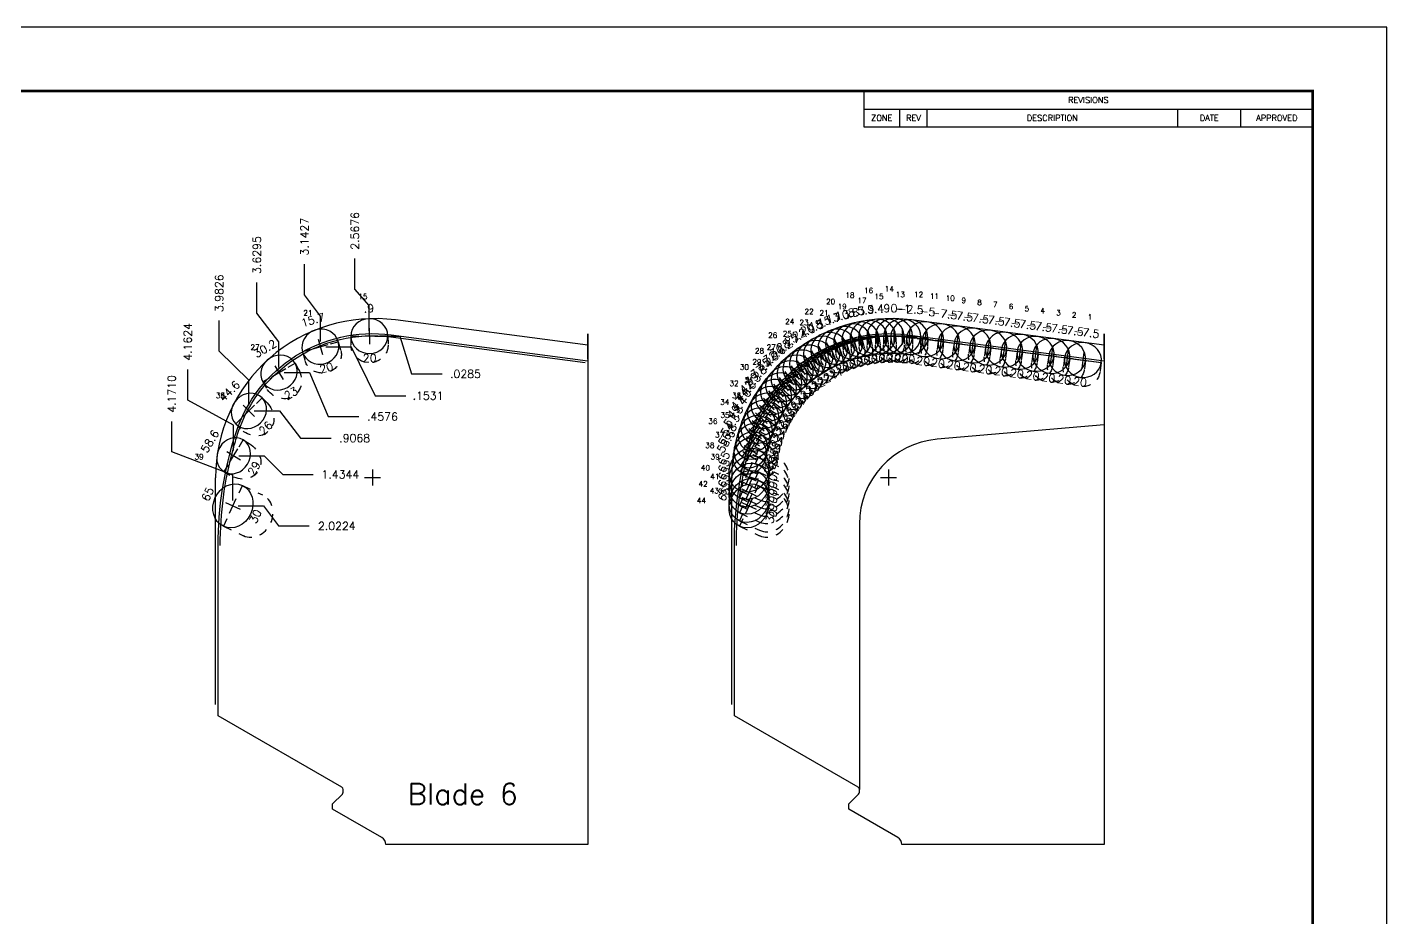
# Model space of a CAD drawing. Extents: x 72.5 to 140.5, y -17.7 to 26.
# Drawn here: x 124.52 to 140.5, y 15.5 to 25.96 of the extents above; entities that cross this region are included whole.
import ezdxf
from ezdxf.enums import TextEntityAlignment as Align

# ---------------------------------------------------------------- set-up
doc = ezdxf.new("R2010")
doc.units = 0
doc.header["$MEASUREMENT"] = 0
doc.header["$PDMODE"] = 3
doc.linetypes.add('CENTER2', pattern=[1.125, 0.75, -0.125, 0.125, -0.125])
doc.linetypes.add('HIDDEN2', pattern=[0.1875, 0.125, -0.0625])
doc.layers.get('0').update_dxf_attribs({"linetype": 'CONTINUOUS'})
doc.layers.get('Defpoints').update_dxf_attribs({"color": 10, "linetype": 'CONTINUOUS'})
for name, color, linetype, true_color in [('Blade1', 30, 'CONTINUOUS', 0xff7f00), ('Blade2', 7, 'CONTINUOUS', 0xcccc00), ('Blade3', 7, 'CONTINUOUS', 0x00cc00), ('Blade4', 7, 'CONTINUOUS', 0x00cccc), ('Blade5', 7, 'CONTINUOUS', 0x0066cc)]:
    doc.layers.add(name, color=color, linetype=linetype, true_color=true_color)
for name, color, linetype in [('Blade6', 6, 'CONTINUOUS'), ('CLine', 5, 'CENTER2'), ('Dims', 4, 'CONTINUOUS'), ('Title Block', 7, 'CONTINUOUS')]:
    doc.layers.add(name, color=color, linetype=linetype)
doc.styles.add('RomanD', font='romand.shx', dxfattribs={"width": 0.9})
doc.styles.add('RomanS', font='romans')
doc.dimstyles.get("Standard").update_dxf_attribs({"dimtxt": 0.094, "dimasz": 0.18, "dimexe": 0.0625, "dimexo": 0.0625, "dimgap": 0.09, "dimtad": 0, "dimtih": 1, "dimtoh": 1, "dimdec": 4, "dimzin": 4, "dimdsep": 46, "dimtxsty": 'RomanS', "dimcen": 0.09, "dimazin": 1, "dimtfac": 1, "dimtdec": 4, "dimtofl": 0, "dimtmove": 0, "dimatfit": 1, "dimfxl": 1, "dimtolj": 1, "dimtzin": 0, "dimarcsym": 0})

# ---------------------------------------------------------------- blocks, each defined once
blk = doc.blocks.new('CMark')
at = {"layer": 'CLine'}
for p, q in [((-0.094, 0), (0.094, 0)), ((0, 0.094), (0, -0.094))]:
    blk.add_line(p, q, dxfattribs=at)
blk = doc.blocks.new('1108@20')
for p, q in [((-0.124, 0), (-0.218, 0)), ((0.124, 0), (0.218, 0))]:
    blk.add_line(p, q)
at = {"color": 8, "linetype": 'HIDDEN2', "ltscale": 0.5}
blk.add_line((-0.218, 0), (-0.218, -0.108), dxfattribs=at)
at = {"color": 8, "linetype": 'HIDDEN2', "ltscale": 0.5, "flags": 128}
blk.add_lwpolyline([(0.218, 0), (0.218, -0.108)], dxfattribs=at)
at = {"extrusion": (0, 0, -1)}
blk.add_ellipse((0, 0), major_axis=(0.218, 0), ratio=0.939153, dxfattribs=at)
at = {"color": 8, "linetype": 'HIDDEN2', "ltscale": 0.5, "extrusion": (0, 0, -1)}
blk.add_ellipse((0, -0.108), major_axis=(0.218, 0), ratio=0.939153, start_param=0, end_param=3.141593, dxfattribs=at)
at = {"layer": 'CLine'}
blk.add_blockref('CMark', (0, 0), dxfattribs=at)
at = {"style": 'RomanS'}
blk.add_text('20', height=0.094, dxfattribs=at).set_placement((0, -0.258), align=Align.MIDDLE_CENTER)
blk.add_attdef('ANG', text='', height=0.094, dxfattribs=at).set_placement((0, 0.251), align=Align.BOTTOM_CENTER)
blk = doc.blocks.new('1313@30')
for p, q in [((-0.17, 0), (-0.265, 0)), ((0.171, 0), (0.264, 0))]:
    blk.add_line(p, q)
at = {"color": 8, "linetype": 'HIDDEN2', "ltscale": 0.5}
blk.add_line((-0.265, 0), (-0.265, -0.26), dxfattribs=at)
at = {"color": 8, "linetype": 'HIDDEN2', "ltscale": 0.5, "flags": 128}
blk.add_lwpolyline([(0.264, 0), (0.264, -0.26)], dxfattribs=at)
blk.add_ellipse((0, 0), major_axis=(0.264, 0), ratio=0.866025)
at = {"color": 8, "linetype": 'HIDDEN2', "ltscale": 0.5}
blk.add_ellipse((0, -0.26), major_axis=(0.264, 0), ratio=0.866025, start_param=3.141593, end_param=6.283185, dxfattribs=at)
blk.add_blockref('CMark', (0, 0))
at = {"style": 'RomanS'}
blk.add_text('30', height=0.094, dxfattribs=at).set_placement((0, -0.292), align=Align.MIDDLE_CENTER)
blk.add_attdef('ANG', text='', height=0.094, dxfattribs=at).set_placement((0, 0.251), align=Align.BOTTOM_CENTER)
blk = doc.blocks.new('*D89')
at = {"layer": 'Defpoints', "color": 0, "transparency": 16777216}
for p in [(128.372, 23.242), (128.541, 22.329), (131.109, 22.358)]:
    blk.add_point(p, dxfattribs=at)
at = {"layer": 'Dims', "color": 0, "lineweight": -2, "transparency": 16777216}
for p, q in [((128.372, 22.882), (128.372, 23.242)), ((128.541, 22.689), (128.372, 22.882)), ((128.541, 22.392), (128.541, 22.689))]:
    blk.add_line(p, q, dxfattribs=at)
at = {"layer": 'Dims', "color": 0, "transparency": 16777216, "insert": (128.372, 23.565), "char_height": 0.094, "attachment_point": 5, "rotation": 90, "style": 'RomanS'}
blk.add_mtext('\\A1;2.5676', dxfattribs=at)
blk = doc.blocks.new('*D90')
at = {"layer": 'Defpoints', "color": 0, "transparency": 16777216}
for p in [(128.541, 22.329), (131.109, 22.358), (129.395, 21.885)]:
    blk.add_point(p, dxfattribs=at)
at = {"layer": 'Dims', "color": 0, "lineweight": -2, "transparency": 16777216}
for p, q in [((128.604, 22.329), (128.901, 22.329)), ((128.901, 22.329), (129.035, 21.885)), ((129.035, 21.885), (129.395, 21.885))]:
    blk.add_line(p, q, dxfattribs=at)
at = {"layer": 'Dims', "color": 0, "transparency": 16777216, "insert": (129.671, 21.885), "char_height": 0.094, "attachment_point": 5, "style": 'RomanS'}
blk.add_mtext('\\A1;.0285', dxfattribs=at)
blk = doc.blocks.new('*D125')
at = {"layer": 'Defpoints', "color": 0, "transparency": 16777216}
for p in [(131.109, 22.358), (126.219, 21.328), (126.938, 20.335)]:
    blk.add_point(p, dxfattribs=at)
at = {"layer": 'Dims', "color": 0, "lineweight": -2, "transparency": 16777216}
for p, q in [((126.219, 20.968), (126.219, 21.328)), ((126.938, 20.695), (126.219, 20.968)), ((126.938, 20.398), (126.938, 20.695))]:
    blk.add_line(p, q, dxfattribs=at)
at = {"layer": 'Dims', "color": 0, "transparency": 16777216, "insert": (126.219, 21.65), "char_height": 0.094, "attachment_point": 5, "rotation": 90, "style": 'RomanS'}
blk.add_mtext('\\A1;4.1710', dxfattribs=at)
blk = doc.blocks.new('*D126')
at = {"layer": 'Defpoints', "color": 0, "transparency": 16777216}
for p in [(131.109, 22.358), (126.938, 20.335), (127.834, 20.099)]:
    blk.add_point(p, dxfattribs=at)
at = {"layer": 'Dims', "color": 0, "lineweight": -2, "transparency": 16777216}
for p, q in [((127, 20.335), (127.298, 20.335)), ((127.298, 20.335), (127.474, 20.099)), ((127.474, 20.099), (127.834, 20.099))]:
    blk.add_line(p, q, dxfattribs=at)
at = {"layer": 'Dims', "color": 0, "transparency": 16777216, "insert": (128.159, 20.099), "char_height": 0.094, "attachment_point": 5, "style": 'RomanS'}
blk.add_mtext('\\A1;2.0224', dxfattribs=at)
blk = doc.blocks.new('1108@23')
for p, q in [((-0.124, 0), (-0.218, 0)), ((0.124, 0), (0.218, 0))]:
    blk.add_line(p, q)
at = {"color": 8, "linetype": 'HIDDEN2', "ltscale": 0.5, "flags": 128}
for points in [[(-0.218, 0), (-0.218, -0.082)], [(0.218, 0), (0.218, -0.082)]]:
    blk.add_lwpolyline(points, dxfattribs=at)
at = {"extrusion": (0, 0, -1)}
blk.add_ellipse((0, 0), major_axis=(0.218, 0), ratio=0.920611, dxfattribs=at)
at = {"color": 8, "linetype": 'HIDDEN2', "ltscale": 0.5, "extrusion": (0, 0, -1)}
blk.add_ellipse((0, -0.082), major_axis=(0, -0.242), ratio=0.900462, start_param=-1.570796, end_param=1.570796, dxfattribs=at)
at = {"layer": 'CLine'}
blk.add_blockref('CMark', (0, 0), dxfattribs=at)
at = {"style": 'RomanS'}
blk.add_text('23', height=0.094, dxfattribs=at).set_placement((0, -0.281), align=Align.MIDDLE_CENTER)
blk.add_attdef('ANG', text='', height=0.094, dxfattribs=at).set_placement((0, 0.251), align=Align.BOTTOM_CENTER)
blk = doc.blocks.new('1108@26')
for p, q in [((-0.124, 0), (-0.218, 0)), ((0.124, 0), (0.218, 0))]:
    blk.add_line(p, q)
at = {"color": 8, "linetype": 'HIDDEN2', "ltscale": 0.5, "flags": 128}
for points in [[(-0.218, 0), (-0.218, -0.082)], [(0.218, 0), (0.218, -0.082)]]:
    blk.add_lwpolyline(points, dxfattribs=at)
at = {"extrusion": (0, 0, -1)}
blk.add_ellipse((0, 0), major_axis=(0.218, 0), ratio=0.898897, dxfattribs=at)
at = {"color": 8, "linetype": 'HIDDEN2', "ltscale": 0.5, "extrusion": (0, 0, -1)}
blk.add_ellipse((0, -0.082), major_axis=(0, -0.252), ratio=0.863811, start_param=-1.570796, end_param=1.570796, dxfattribs=at)
at = {"layer": 'CLine'}
blk.add_blockref('CMark', (0, 0), dxfattribs=at)
at = {"style": 'RomanS'}
blk.add_text('26', height=0.094, dxfattribs=at).set_placement((0, -0.281), align=Align.MIDDLE_CENTER)
blk.add_attdef('ANG', text='', height=0.094, dxfattribs=at).set_placement((0, 0.251), align=Align.BOTTOM_CENTER)
blk = doc.blocks.new('1108@29')
for p, q in [((-0.124, 0), (-0.218, 0)), ((0.124, 0), (0.218, 0))]:
    blk.add_line(p, q)
at = {"color": 8, "linetype": 'HIDDEN2', "ltscale": 0.5, "flags": 128}
for points in [[(-0.218, 0), (-0.218, -0.082)], [(0.218, 0), (0.218, -0.082)]]:
    blk.add_lwpolyline(points, dxfattribs=at)
at = {"extrusion": (0, 0, -1)}
blk.add_ellipse((0, 0), major_axis=(0.218, 0), ratio=0.87472, dxfattribs=at)
at = {"color": 8, "linetype": 'HIDDEN2', "ltscale": 0.5, "extrusion": (0, 0, -1)}
blk.add_ellipse((0, -0.082), major_axis=(0, -0.261), ratio=0.83293, start_param=-1.570796, end_param=1.570796, dxfattribs=at)
at = {"layer": 'CLine'}
blk.add_blockref('CMark', (0, 0), dxfattribs=at)
at = {"style": 'RomanS'}
blk.add_text('29', height=0.094, dxfattribs=at).set_placement((0, -0.281), align=Align.MIDDLE_CENTER)
blk.add_attdef('ANG', text='', height=0.094, dxfattribs=at).set_placement((0, 0.251), align=Align.BOTTOM_CENTER)
blk = doc.blocks.new('1108@22')
for p, q in [((-0.124, 0), (-0.218, 0)), ((0.124, 0), (0.218, 0))]:
    blk.add_line(p, q)
at = {"color": 8, "linetype": 'HIDDEN2', "ltscale": 0.5, "flags": 128}
for points in [[(-0.218, 0), (-0.218, -0.082)], [(0.218, 0), (0.218, -0.082)]]:
    blk.add_lwpolyline(points, dxfattribs=at)
at = {"extrusion": (0, 0, -1)}
blk.add_ellipse((0, 0), major_axis=(0.218, 0), ratio=0.92729, dxfattribs=at)
at = {"color": 8, "linetype": 'HIDDEN2', "ltscale": 0.5, "extrusion": (0, 0, -1)}
blk.add_ellipse((0, -0.082), major_axis=(0, -0.238), ratio=0.914141, start_param=-1.570796, end_param=1.570796, dxfattribs=at)
at = {"layer": 'CLine'}
blk.add_blockref('CMark', (0, 0), dxfattribs=at)
at = {"style": 'RomanS'}
blk.add_text('22', height=0.094, dxfattribs=at).set_placement((0, -0.281), align=Align.MIDDLE_CENTER)
blk.add_attdef('ANG', text='', height=0.094, dxfattribs=at).set_placement((0, 0.251), align=Align.BOTTOM_CENTER)
blk = doc.blocks.new('1108@25')
for p, q in [((-0.124, 0), (-0.218, 0)), ((0.124, 0), (0.218, 0))]:
    blk.add_line(p, q)
at = {"color": 8, "linetype": 'HIDDEN2', "ltscale": 0.5, "flags": 128}
for points in [[(-0.218, 0), (-0.218, -0.082)], [(0.218, 0), (0.218, -0.082)]]:
    blk.add_lwpolyline(points, dxfattribs=at)
at = {"extrusion": (0, 0, -1)}
blk.add_ellipse((0, 0), major_axis=(0.218, 0), ratio=0.906274, dxfattribs=at)
at = {"color": 8, "linetype": 'HIDDEN2', "ltscale": 0.5, "extrusion": (0, 0, -1)}
blk.add_ellipse((0, -0.082), major_axis=(0, -0.249), ratio=0.875339, start_param=-1.570796, end_param=1.570796, dxfattribs=at)
at = {"layer": 'CLine'}
blk.add_blockref('CMark', (0, 0), dxfattribs=at)
at = {"style": 'RomanS'}
blk.add_text('25', height=0.094, dxfattribs=at).set_placement((0, -0.281), align=Align.MIDDLE_CENTER)
blk.add_attdef('ANG', text='', height=0.094, dxfattribs=at).set_placement((0, 0.251), align=Align.BOTTOM_CENTER)
blk = doc.blocks.new('1108@28')
for p, q in [((-0.124, 0), (-0.218, 0)), ((0.124, 0), (0.218, 0))]:
    blk.add_line(p, q)
at = {"color": 8, "linetype": 'HIDDEN2', "ltscale": 0.5, "flags": 128}
for points in [[(-0.218, 0), (-0.218, -0.082)], [(0.218, 0), (0.218, -0.082)]]:
    blk.add_lwpolyline(points, dxfattribs=at)
at = {"extrusion": (0, 0, -1)}
blk.add_ellipse((0, 0), major_axis=(0.218, 0), ratio=0.883049, dxfattribs=at)
at = {"color": 8, "linetype": 'HIDDEN2', "ltscale": 0.5, "extrusion": (0, 0, -1)}
blk.add_ellipse((0, -0.082), major_axis=(0, -0.258), ratio=0.842638, start_param=-1.570796, end_param=1.570796, dxfattribs=at)
at = {"layer": 'CLine'}
blk.add_blockref('CMark', (0, 0), dxfattribs=at)
at = {"style": 'RomanS'}
blk.add_text('28', height=0.094, dxfattribs=at).set_placement((0, -0.281), align=Align.MIDDLE_CENTER)
blk.add_attdef('ANG', text='', height=0.094, dxfattribs=at).set_placement((0, 0.251), align=Align.BOTTOM_CENTER)
blk = doc.blocks.new('1108@21')
for p, q in [((-0.124, 0), (-0.218, 0)), ((0.124, 0), (0.218, 0))]:
    blk.add_line(p, q)
at = {"color": 8, "linetype": 'HIDDEN2', "ltscale": 0.5, "flags": 128}
for points in [[(-0.218, 0), (-0.218, -0.082)], [(0.218, 0), (0.218, -0.082)]]:
    blk.add_lwpolyline(points, dxfattribs=at)
at = {"extrusion": (0, 0, -1)}
blk.add_ellipse((0, 0), major_axis=(0.218, 0), ratio=0.933688, dxfattribs=at)
at = {"color": 8, "linetype": 'HIDDEN2', "ltscale": 0.5, "extrusion": (0, 0, -1)}
blk.add_ellipse((0, -0.082), major_axis=(0, -0.234), ratio=0.928628, start_param=-1.570796, end_param=1.570796, dxfattribs=at)
at = {"layer": 'CLine'}
blk.add_blockref('CMark', (0, 0), dxfattribs=at)
at = {"style": 'RomanS'}
blk.add_text('21', height=0.094, dxfattribs=at).set_placement((0, -0.281), align=Align.MIDDLE_CENTER)
blk.add_attdef('ANG', text='', height=0.094, dxfattribs=at).set_placement((0, 0.251), align=Align.BOTTOM_CENTER)
blk = doc.blocks.new('1108@24')
for p, q in [((-0.124, 0), (-0.218, 0)), ((0.124, 0), (0.218, 0))]:
    blk.add_line(p, q)
at = {"color": 8, "linetype": 'HIDDEN2', "ltscale": 0.5, "flags": 128}
for points in [[(-0.218, 0), (-0.218, -0.082)], [(0.218, 0), (0.218, -0.082)]]:
    blk.add_lwpolyline(points, dxfattribs=at)
at = {"extrusion": (0, 0, -1)}
blk.add_ellipse((0, 0), major_axis=(0.218, 0), ratio=0.91365, dxfattribs=at)
at = {"color": 8, "linetype": 'HIDDEN2', "ltscale": 0.5, "extrusion": (0, 0, -1)}
blk.add_ellipse((0, -0.082), major_axis=(0, -0.245), ratio=0.887543, start_param=-1.570796, end_param=1.570796, dxfattribs=at)
at = {"layer": 'CLine'}
blk.add_blockref('CMark', (0, 0), dxfattribs=at)
at = {"style": 'RomanS'}
blk.add_text('24', height=0.094, dxfattribs=at).set_placement((0, -0.281), align=Align.MIDDLE_CENTER)
blk.add_attdef('ANG', text='', height=0.094, dxfattribs=at).set_placement((0, 0.251), align=Align.BOTTOM_CENTER)
blk = doc.blocks.new('1108@27')
for p, q in [((-0.124, 0), (-0.218, 0)), ((0.124, 0), (0.218, 0))]:
    blk.add_line(p, q)
at = {"color": 8, "linetype": 'HIDDEN2', "ltscale": 0.5, "flags": 128}
for points in [[(-0.218, 0), (-0.218, -0.082)], [(0.218, 0), (0.218, -0.082)]]:
    blk.add_lwpolyline(points, dxfattribs=at)
at = {"extrusion": (0, 0, -1)}
blk.add_ellipse((0, 0), major_axis=(0.218, 0), ratio=0.891109, dxfattribs=at)
at = {"color": 8, "linetype": 'HIDDEN2', "ltscale": 0.5, "extrusion": (0, 0, -1)}
blk.add_ellipse((0, -0.082), major_axis=(0, -0.255), ratio=0.852922, start_param=-1.570796, end_param=1.570796, dxfattribs=at)
at = {"layer": 'CLine'}
blk.add_blockref('CMark', (0, 0), dxfattribs=at)
at = {"style": 'RomanS'}
blk.add_text('27', height=0.094, dxfattribs=at).set_placement((0, -0.281), align=Align.MIDDLE_CENTER)
blk.add_attdef('ANG', text='', height=0.094, dxfattribs=at).set_placement((0, 0.251), align=Align.BOTTOM_CENTER)
blk = doc.blocks.new('*D127')
at = {"layer": 'Defpoints', "color": 0, "transparency": 16777216}
for p in [(127.778, 23.174), (127.966, 22.204), (131.109, 22.358)]:
    blk.add_point(p, dxfattribs=at)
at = {"layer": 'Dims', "color": 0, "lineweight": -2, "transparency": 16777216}
for p, q in [((127.778, 22.814), (127.778, 23.174)), ((127.966, 22.564), (127.778, 22.814)), ((127.966, 22.267), (127.966, 22.564))]:
    blk.add_line(p, q, dxfattribs=at)
at = {"layer": 'Dims', "color": 0, "transparency": 16777216, "insert": (127.778, 23.497), "char_height": 0.094, "attachment_point": 5, "rotation": 90, "style": 'RomanS'}
blk.add_mtext('\\A1;3.1427', dxfattribs=at)
blk = doc.blocks.new('*D128')
at = {"layer": 'Defpoints', "color": 0, "transparency": 16777216}
for p in [(127.22, 22.958), (131.109, 22.358), (127.479, 21.9)]:
    blk.add_point(p, dxfattribs=at)
at = {"layer": 'Dims', "color": 0, "lineweight": -2, "transparency": 16777216}
for p, q in [((127.22, 22.598), (127.22, 22.958)), ((127.479, 22.26), (127.22, 22.598)), ((127.479, 21.962), (127.479, 22.26))]:
    blk.add_line(p, q, dxfattribs=at)
at = {"layer": 'Dims', "color": 0, "transparency": 16777216, "insert": (127.22, 23.281), "char_height": 0.094, "attachment_point": 5, "rotation": 90, "style": 'RomanS'}
blk.add_mtext('\\A1;3.6295', dxfattribs=at)
blk = doc.blocks.new('*D129')
at = {"layer": 'Defpoints', "color": 0, "transparency": 16777216}
for p in [(126.777, 22.511), (131.109, 22.358), (127.126, 21.451)]:
    blk.add_point(p, dxfattribs=at)
at = {"layer": 'Dims', "color": 0, "lineweight": -2, "transparency": 16777216}
for p, q in [((126.777, 22.151), (126.777, 22.511)), ((127.126, 21.811), (126.777, 22.151)), ((127.126, 21.513), (127.126, 21.811))]:
    blk.add_line(p, q, dxfattribs=at)
at = {"layer": 'Dims', "color": 0, "transparency": 16777216, "insert": (126.777, 22.833), "char_height": 0.094, "attachment_point": 5, "rotation": 90, "style": 'RomanS'}
blk.add_mtext('\\A1;3.9826', dxfattribs=at)
blk = doc.blocks.new('*D130')
at = {"layer": 'Defpoints', "color": 0, "transparency": 16777216}
for p in [(131.109, 22.358), (126.407, 21.936), (126.947, 20.923)]:
    blk.add_point(p, dxfattribs=at)
at = {"layer": 'Dims', "color": 0, "lineweight": -2, "transparency": 16777216}
for p, q in [((126.407, 21.576), (126.407, 21.936)), ((126.947, 21.283), (126.407, 21.576)), ((126.947, 20.986), (126.947, 21.283))]:
    blk.add_line(p, q, dxfattribs=at)
at = {"layer": 'Dims', "color": 0, "transparency": 16777216, "insert": (126.407, 22.261), "char_height": 0.094, "attachment_point": 5, "rotation": 90, "style": 'RomanS'}
blk.add_mtext('\\A1;4.1624', dxfattribs=at)
blk = doc.blocks.new('*D131')
at = {"layer": 'Defpoints', "color": 0, "transparency": 16777216}
for p in [(127.966, 22.204), (131.109, 22.358), (128.968, 21.629)]:
    blk.add_point(p, dxfattribs=at)
at = {"layer": 'Dims', "color": 0, "lineweight": -2, "transparency": 16777216}
for p, q in [((128.029, 22.204), (128.326, 22.204)), ((128.326, 22.204), (128.608, 21.629)), ((128.608, 21.629), (128.968, 21.629))]:
    blk.add_line(p, q, dxfattribs=at)
at = {"layer": 'Dims', "color": 0, "transparency": 16777216, "insert": (129.231, 21.629), "char_height": 0.094, "attachment_point": 5, "style": 'RomanS'}
blk.add_mtext('\\A1;.1531', dxfattribs=at)
blk = doc.blocks.new('*D132')
at = {"layer": 'Defpoints', "color": 0, "transparency": 16777216}
for p in [(131.109, 22.358), (127.479, 21.9), (128.419, 21.383)]:
    blk.add_point(p, dxfattribs=at)
at = {"layer": 'Dims', "color": 0, "lineweight": -2, "transparency": 16777216}
for p, q in [((127.542, 21.9), (127.839, 21.9)), ((127.839, 21.9), (128.059, 21.383)), ((128.059, 21.383), (128.419, 21.383))]:
    blk.add_line(p, q, dxfattribs=at)
at = {"layer": 'Dims', "color": 0, "transparency": 16777216, "insert": (128.695, 21.383), "char_height": 0.094, "attachment_point": 5, "style": 'RomanS'}
blk.add_mtext('\\A1;.4576', dxfattribs=at)
blk = doc.blocks.new('*D133')
at = {"layer": 'Defpoints', "color": 0, "transparency": 16777216}
for p in [(131.109, 22.358), (127.126, 21.451), (128.093, 21.131)]:
    blk.add_point(p, dxfattribs=at)
at = {"layer": 'Dims', "color": 0, "lineweight": -2, "transparency": 16777216}
for p, q in [((127.189, 21.451), (127.486, 21.451)), ((127.486, 21.451), (127.733, 21.131)), ((127.733, 21.131), (128.093, 21.131))]:
    blk.add_line(p, q, dxfattribs=at)
at = {"layer": 'Dims', "color": 0, "transparency": 16777216, "insert": (128.369, 21.131), "char_height": 0.094, "attachment_point": 5, "style": 'RomanS'}
blk.add_mtext('\\A1;.9068', dxfattribs=at)
blk = doc.blocks.new('*D134')
at = {"layer": 'Defpoints', "color": 0, "transparency": 16777216}
for p in [(131.109, 22.358), (126.947, 20.923), (127.883, 20.704)]:
    blk.add_point(p, dxfattribs=at)
at = {"layer": 'Dims', "color": 0, "lineweight": -2, "transparency": 16777216}
for p, q in [((127.009, 20.923), (127.307, 20.923)), ((127.307, 20.923), (127.523, 20.704)), ((127.523, 20.704), (127.883, 20.704))]:
    blk.add_line(p, q, dxfattribs=at)
at = {"layer": 'Dims', "color": 0, "transparency": 16777216, "insert": (128.201, 20.704), "char_height": 0.094, "attachment_point": 5, "style": 'RomanS'}
blk.add_mtext('\\A1;1.4344', dxfattribs=at)
blk = doc.blocks.new('COT_Dblock')
at = {"layer": 'Defpoints'}
blk.add_point((33.812, 21.812), dxfattribs=at)
at = {"layer": 'Title Block'}
for p, q in [((27.857, 21.25), (27.857, 20.828)), ((27.857, 21.039), (33.13, 21.039)), ((28.278, 20.828), (28.278, 21.039)), ((28.599, 20.828), (28.599, 21.039)), ((31.544, 20.828), (31.544, 21.039)), ((32.286, 20.828), (32.286, 21.039)), ((27.857, 20.828), (33.13, 20.828))]:
    blk.add_line(p, q, dxfattribs=at)
at = {"layer": 'Title Block', "color": 8}
blk.add_lwpolyline([(0, 0), (34, 0), (34, 22), (0, 22)], close=True, dxfattribs=at)
at = {"layer": 'Title Block', "const_width": 0.03}
blk.add_lwpolyline([(33.13, 21.25), (0.87, 21.25), (0.87, 0.75), (33.13, 0.75)], close=True, dxfattribs=at)
at = {"layer": 'Title Block', "style": 'RomanS'}
for s, height, p in [('REVISIONS', 0.0703, (30.493, 21.145)), ('ZONE', 0.0703, (28.067, 20.934)), ('REV', 0.0703, (28.439, 20.934)), ('DESCRIPTION', 0.07031, (30.071, 20.934)), ('DATE', 0.0703, (31.915, 20.934)), ('APPROVED', 0.0703, (32.708, 20.934))]:
    blk.add_text(s, height=height, dxfattribs=at).set_placement(p, align=Align.MIDDLE_CENTER)
at = {"layer": 'Title Block', "color": 1, "style": 'RomanS', "flags": 8}
for tag, p in [('FNAME', (0.62, 3.75)), ('REVDATE', (0.62, 2.25)), ('USER', (0.62, 0.75))]:
    blk.add_attdef(tag, text='', height=0.047, rotation=90, dxfattribs=at).set_placement(p, align=Align.BOTTOM_LEFT)
at = {"layer": 'Title Block', "color": 3, "style": 'RomanS', "flags": 8}
blk.add_attdef('DRAWN', text='', height=0.11, dxfattribs=at).set_placement((28.7, 1.984), align=Align.MIDDLE_CENTER)
for tag, p in [('DDATE', (28.356, 1.672)), ('CHECK', (28.356, 1.406)), ('MATRL', (28.356, 1.149)), ('PDATE', (28.356, 0.883)), ('SCALE', (29.896, 0.855)), ('SHEET', (32.005, 0.855))]:
    blk.add_attdef(tag, text='', height=0.094, dxfattribs=at).set_placement(p, align=Align.MIDDLE_LEFT)
at = {"layer": 'Title Block', "color": 3, "style": 'RomanD', "width": 0.9, "flags": 8}
for tag, height, p in [('TITL1', 0.125, (31.337, 1.684)), ('TITL2', 0.094, (31.337, 1.514)), ('TITL3', 0.094, (31.337, 1.374))]:
    blk.add_attdef(tag, text='', height=height, dxfattribs=at).set_placement(p, align=Align.MIDDLE_CENTER)
at = {"layer": 'Title Block', "color": 3, "style": 'RomanS', "flags": 8}
for tag, p in [('FSCM#', (30.337, 1.121)), ('DWG#', (31.81, 1.121)), ('REV#', (32.97, 1.121))]:
    blk.add_attdef(tag, text='', height=0.094, dxfattribs=at).set_placement(p, align=Align.TOP_CENTER)

msp = doc.modelspace()

# ---------------------------------------------------------------- linework, layer by layer
for p, q in [((131.10893, 22.2209), (128.84802, 22.51856)), ((137.1734, 22.2209), (134.91248, 22.51856)), ((131.10893, 22.05943), (131.10893, 22.35754)), ((137.1734, 22.05943), (137.1734, 22.35754)), ((126.73393, 18.00164), (126.73393, 20.66455)), ((132.7984, 18.00164), (132.7984, 20.66455))]:
    msp.add_line(p, q)
at = {"flags": 128}
for points in [[(131.10893, 22.35754), (131.10893, 16.35754), (128.79393, 16.35754), (128.73393, 16.35754, 0.26794919), (128.68706, 16.43873), (128.10893, 16.77251), (128.10893, 16.83501), (128.22478, 16.95086, 0.19891237), (128.23393, 16.97296), (128.23393, 17.00447, 0.26794919), (128.21831, 17.03154), (126.76518, 17.8705), (126.76518, 19.8705, -0.07769743), (126.97071, 21.1851, -0.36263054), (128.79795, 22.34311), (131.10893, 22.03886)], [(127.54343, 21.97308, -0.08772672), (128.05296, 22.24872)], [(128.05296, 22.24872, -0.08994159), (128.64073, 22.33245)], [(128.69114, 22.32977, -0.01566373), (128.79483, 22.31941), (131.07768, 22.01887)], [(137.1734, 22.35754), (137.1734, 16.35754), (134.8584, 16.35754), (134.7984, 16.35754, 0.26794919), (134.75152, 16.43873), (134.1734, 16.77251), (134.1734, 16.83501), (134.28924, 16.95086, 0.19891237), (134.2984, 16.97296), (134.2984, 17.00447, 0.26794919), (134.28277, 17.03154), (132.82965, 17.8705), (132.82965, 19.8705, -0.07769743), (133.03517, 21.1851, -0.36263054), (134.86241, 22.34311), (137.1734, 22.03886)], [(133.6079, 21.97308, -0.08772672), (134.11742, 22.24872)], [(134.11742, 22.24872, -0.08994159), (134.7052, 22.33245)], [(134.7556, 22.32977, -0.01566373), (134.85929, 22.31941), (137.14215, 22.01887)], [(127.16113, 21.54236, -0.08720355), (127.54343, 21.97308)], [(133.22559, 21.54236, -0.08720355), (133.6079, 21.97308)], [(126.94182, 21.00412, -0.01057707), (126.99347, 21.1778, -0.06052186), (127.16113, 21.54236)], [(133.00629, 21.00412, -0.01057707), (133.05793, 21.1778, -0.06052186), (133.22559, 21.54236)], [(137.1734, 21.28886), (135.21124, 21.11719, 0.38887873), (134.2984, 20.121), (134.2984, 17.00447)], [(126.78908, 19.8705), (126.78908, 19.8705, -0.06662986), (126.93986, 20.99696, -0.06662986)], [(132.85355, 19.8705), (132.85355, 19.8705, -0.06662986), (133.00433, 20.99696, -0.06662986)]]:
    msp.add_lwpolyline(points, format="xyb", dxfattribs=at)
for centre in [(128.60393, 20.66455), (134.6684, 20.66455)]:
    msp.add_arc(centre, 1.87, 82.5, 180)

# ---------------------------------------------------------------- block references
for name, p in [('COT_Dblock', (106.49537, 3.9569)), ('CMark', (128.57768, 20.67004)), ('CMark', (134.64215, 20.67004))]:
    msp.add_blockref(name, p)
at = {"layer": 'Blade1'}
msp.add_blockref('1108@20', (134.7052, 22.32977), dxfattribs=at).add_auto_attribs({'ANG': '0'})
for name, p, rotation, values in [('1108@20', (134.11986, 22.23842), 13.3, {'ANG': '13.3'}), ('1108@20', (135.25626, 22.26715), 352.5, {'ANG': '-7.5'}), ('1108@20', (135.81243, 22.19393), 352.5, {'ANG': '-7.5'}), ('1108@20', (136.36859, 22.12071), 352.5, {'ANG': '-7.5'}), ('1108@20', (136.92474, 22.04749), 352.5, {'ANG': '-7.5'}), ('1108@23', (133.61454, 21.96094), 28.7, {'ANG': '28.7'}), ('1108@26', (133.23607, 21.53085), 42.3, {'ANG': '42.3'}), ('1108@29', (133.0229, 20.99325), 56.8, {'ANG': '56.8'}), ('1313@30', (133.00238, 20.39844), 65, {'ANG': '65'})]:
    msp.add_blockref(name, p, dxfattribs=dict(at, rotation=rotation)).add_auto_attribs(values)
at = {"layer": 'Blade2'}
for name, p, rotation, values in [('1108@20', (134.80121, 22.32492), 359, {'ANG': '-1'}), ('1108@20', (134.21549, 22.26737), 10.8, {'ANG': '10.8'}), ('1108@22', (133.69371, 22.01966), 25.4, {'ANG': '25.4'}), ('1108@25', (133.29132, 21.61406), 39.8, {'ANG': '39.8'}), ('1108@28', (133.04821, 21.09358), 54.3, {'ANG': '54.3'}), ('1313@30', (133.00238, 20.49444), 65, {'ANG': '65'})]:
    msp.add_blockref(name, p, dxfattribs=dict(at, rotation=rotation)).add_auto_attribs(values)
at = {"layer": 'Blade3'}
for name, p, rotation, values in [('1108@20', (134.8855, 22.31596), 357.5000000000001, {'ANG': '-2.5'}), ('1108@20', (134.3113, 22.29142), 8.299999999999994, {'ANG': '8.3'}), ('1108@20', (135.44166, 22.24274), 352.5, {'ANG': '-7.5'}), ('1108@20', (135.99782, 22.16952), 352.5, {'ANG': '-7.5'}), ('1108@22', (133.77356, 22.07339), 22.9, {'ANG': '22.9'}), ('1108@20', (136.55397, 22.0963), 352.5, {'ANG': '-7.5'}), ('1108@25', (133.3477, 21.69124), 37.40000000000001, {'ANG': '37.4'}), ('1108@28', (133.07545, 21.18601), 51.8, {'ANG': '51.8'}), ('1313@30', (133.00238, 20.57994), 65, {'ANG': '65'})]:
    msp.add_blockref(name, p, dxfattribs=dict(at, rotation=rotation)).add_auto_attribs(values)
at = {"layer": 'Blade4'}
for name, p, rotation, values in [('1108@20', (134.40858, 22.30978), 5.9, {'ANG': '5.9'}), ('1108@21', (133.8568, 22.12173), 20.5, {'ANG': '20.5'}), ('1108@24', (133.40926, 21.76436), 35, {'ANG': '35.0'}), ('1108@27', (133.10907, 21.27634), 49.4, {'ANG': '49.4'}), ('1313@30', (133.00238, 20.66864), 65, {'ANG': '65'})]:
    msp.add_blockref(name, p, dxfattribs=dict(at, rotation=rotation)).add_auto_attribs(values)
at = {"layer": 'Blade5'}
for name, p, rotation, values in [('1108@20', (134.50687, 22.32234), 3.399999999999998, {'ANG': '3.4'}), ('1108@21', (133.94224, 22.1662), 18.1, {'ANG': '18.1'}), ('1108@20', (135.07088, 22.29156), 355, {'ANG': '-5'}), ('1108@20', (135.62704, 22.21834), 352.5, {'ANG': '-7.5'}), ('1108@20', (136.18321, 22.14511), 352.5, {'ANG': '-7.5'}), ('1108@20', (136.73936, 22.0719), 352.5, {'ANG': '-7.5'}), ('1108@24', (133.4741, 21.83463), 32.59999999999999, {'ANG': '32.6'}), ('1108@27', (133.14618, 21.36529), 47, {'ANG': '47.0'}), ('1313@30', (133.00238, 20.75454), 65, {'ANG': '65'})]:
    msp.add_blockref(name, p, dxfattribs=dict(at, rotation=rotation)).add_auto_attribs(values)
at = {"layer": 'Blade6'}
for name, p, rotation, values in [('1108@20', (128.54136, 22.32902), 0.9000000000000001, {'ANG': '.9'}), ('1108@20', (134.60582, 22.32902), 0.9000000000000001, {'ANG': '.9'}), ('1108@20', (127.96621, 22.2044), 15.7, {'ANG': '15.7'}), ('1108@20', (134.03068, 22.2044), 15.7, {'ANG': '15.7'}), ('1108@23', (127.47947, 21.89995), 30.2, {'ANG': '30.2'}), ('1108@23', (133.54394, 21.89995), 30.2, {'ANG': '30.2'}), ('1108@26', (127.12631, 21.45074), 44.6, {'ANG': '44.6'}), ('1108@26', (133.19077, 21.45074), 44.6, {'ANG': '44.6'}), ('1108@29', (126.94652, 20.92317), 58.60000000000001, {'ANG': '58.6'}), ('1108@29', (133.01098, 20.92317), 58.60000000000001, {'ANG': '58.6'}), ('1313@30', (126.93791, 20.33511), 65, {'ANG': '65'}), ('1313@30', (133.00238, 20.33511), 65, {'ANG': '65'})]:
    msp.add_blockref(name, p, dxfattribs=dict(at, rotation=rotation)).add_auto_attribs(values)

# ---------------------------------------------------------------- texts
at = {"style": 'RomanS'}
msp.add_text('Blade 6', height=0.25, dxfattribs=at).set_placement((128.99109, 16.82624))
at = {"layer": 'Blade1', "style": 'RomanS'}
for s, p in [('14', (134.5972, 22.85223)), ('20', (133.90768, 22.70278)), ('10', (135.31249, 22.742)), ('7', (135.86865, 22.66878)), ('4', (136.42482, 22.59556)), ('1', (136.98097, 22.52234)), ('26', (133.22683, 22.30726)), ('32', (132.77246, 21.7429)), ('38', (132.48879, 21.01475)), ('44', (132.38978, 20.36738))]:
    msp.add_text(s, height=0.0625, dxfattribs=at).set_placement(p)
at = {"layer": 'Blade2', "style": 'RomanS'}
for s, p in [('13', (134.72681, 22.78604)), ('19', (134.04368, 22.64459)), ('25', (133.39869, 22.32599)), ('31', (132.94606, 21.78071)), ('37', (132.60316, 21.13937)), ('43', (132.54064, 20.48158))]:
    msp.add_text(s, height=0.0625, dxfattribs=at).set_placement(p)
at = {"layer": 'Blade3', "style": 'RomanS'}
for s, p in [('12', (134.94147, 22.78604)), ('18', (134.13394, 22.77714)), ('9', (135.49789, 22.71759)), ('6', (136.05405, 22.64437)), ('24', (133.42757, 22.46896)), ('3', (136.6102, 22.57115)), ('30', (132.89437, 21.93465)), ('36', (132.52383, 21.29726)), ('42', (132.40919, 20.56134))]:
    msp.add_text(s, height=0.0625, dxfattribs=at).set_placement(p)
at = {"layer": 'Blade4', "style": 'RomanS'}
for s, p in [('17', (134.27566, 22.71479)), ('23', (133.59506, 22.45735)), ('29', (133.04132, 21.994)), ('35', (132.66683, 21.37108)), ('41', (132.54698, 20.64948))]:
    msp.add_text(s, height=0.0625, dxfattribs=at).set_placement(p)
at = {"layer": 'Blade5', "style": 'RomanS'}
for s, p in [('16', (134.35349, 22.83231)), ('11', (135.12711, 22.76641)), ('8', (135.68327, 22.69318)), ('22', (133.65425, 22.5863)), ('5', (136.23943, 22.61996)), ('2', (136.79559, 22.54675)), ('28', (133.07154, 22.12482)), ('34', (132.66284, 21.52294)), ('40', (132.43628, 20.75136))]:
    msp.add_text(s, height=0.0625, dxfattribs=at).set_placement(p)
at = {"layer": 'Blade6', "style": 'RomanS'}
for s, p in [('15', (128.41162, 22.76202)), ('15', (134.47608, 22.76202)), ('21', (127.76583, 22.56969)), ('21', (133.8303, 22.56969)), ('27', (127.14504, 22.16671)), ('27', (133.20951, 22.16671)), ('33', (126.7375, 21.60163)), ('33', (132.80197, 21.60163)), ('39', (126.48672, 20.88138)), ('39', (132.55119, 20.88138))]:
    msp.add_text(s, height=0.0625, dxfattribs=at).set_placement(p)

# ---------------------------------------------------------------- dimensions: what is measured, and where the dimension line sits
at = {"layer": 'Dims'}
for feature_location, offset, dtype, picture, middle in [((127.96621, 22.2044), (-0.18827, 0.96938), 1, '*D127', (127.77795, 23.49655)), ((128.54136, 22.32902), (-0.1696, 0.91272), 1, '*D89', (128.37176, 23.5645)), ((127.47947, 21.89995), (-0.25994, 1.05834), 1, '*D128', (127.21953, 23.28105)), ((127.12631, 21.45074), (-0.34909, 1.05997), 1, '*D129', (126.77722, 22.83347)), ((126.94652, 20.92317), (-0.53974, 1.01287), 1, '*D130', (126.40678, 22.26104)), ((126.93791, 20.33511), (-0.71939, 0.99244), 1, '*D125', (126.21852, 21.65031)), ((126.93791, 20.33511), (0.89597, -0.2359), 0, '*D126', (128.15888, 20.09921)), ((126.94652, 20.92317), (0.93648, -0.21934), 0, '*D134', (128.20128, 20.70383)), ((127.12631, 21.45074), (0.96669, -0.31982), 0, '*D133', (128.36876, 21.13092)), ((127.47947, 21.89995), (0.93982, -0.51647), 0, '*D132', (128.69506, 21.38348)), ((127.96621, 22.2044), (1.00214, -0.57497), 0, '*D131', (129.23069, 21.62943)), ((128.54136, 22.32902), (0.85409, -0.44375), 0, '*D90', (129.67121, 21.88526))]:
    dim = msp.add_ordinate_dim(feature_location=feature_location, offset=offset, dtype=dtype, origin=(131.10893, 22.35754), dimstyle='Standard', dxfattribs=at)
    dim.commit()
    dim.dimension.update_dxf_attribs({"geometry": picture, "text_midpoint": middle})

doc.saveas('drawing.dxf')
